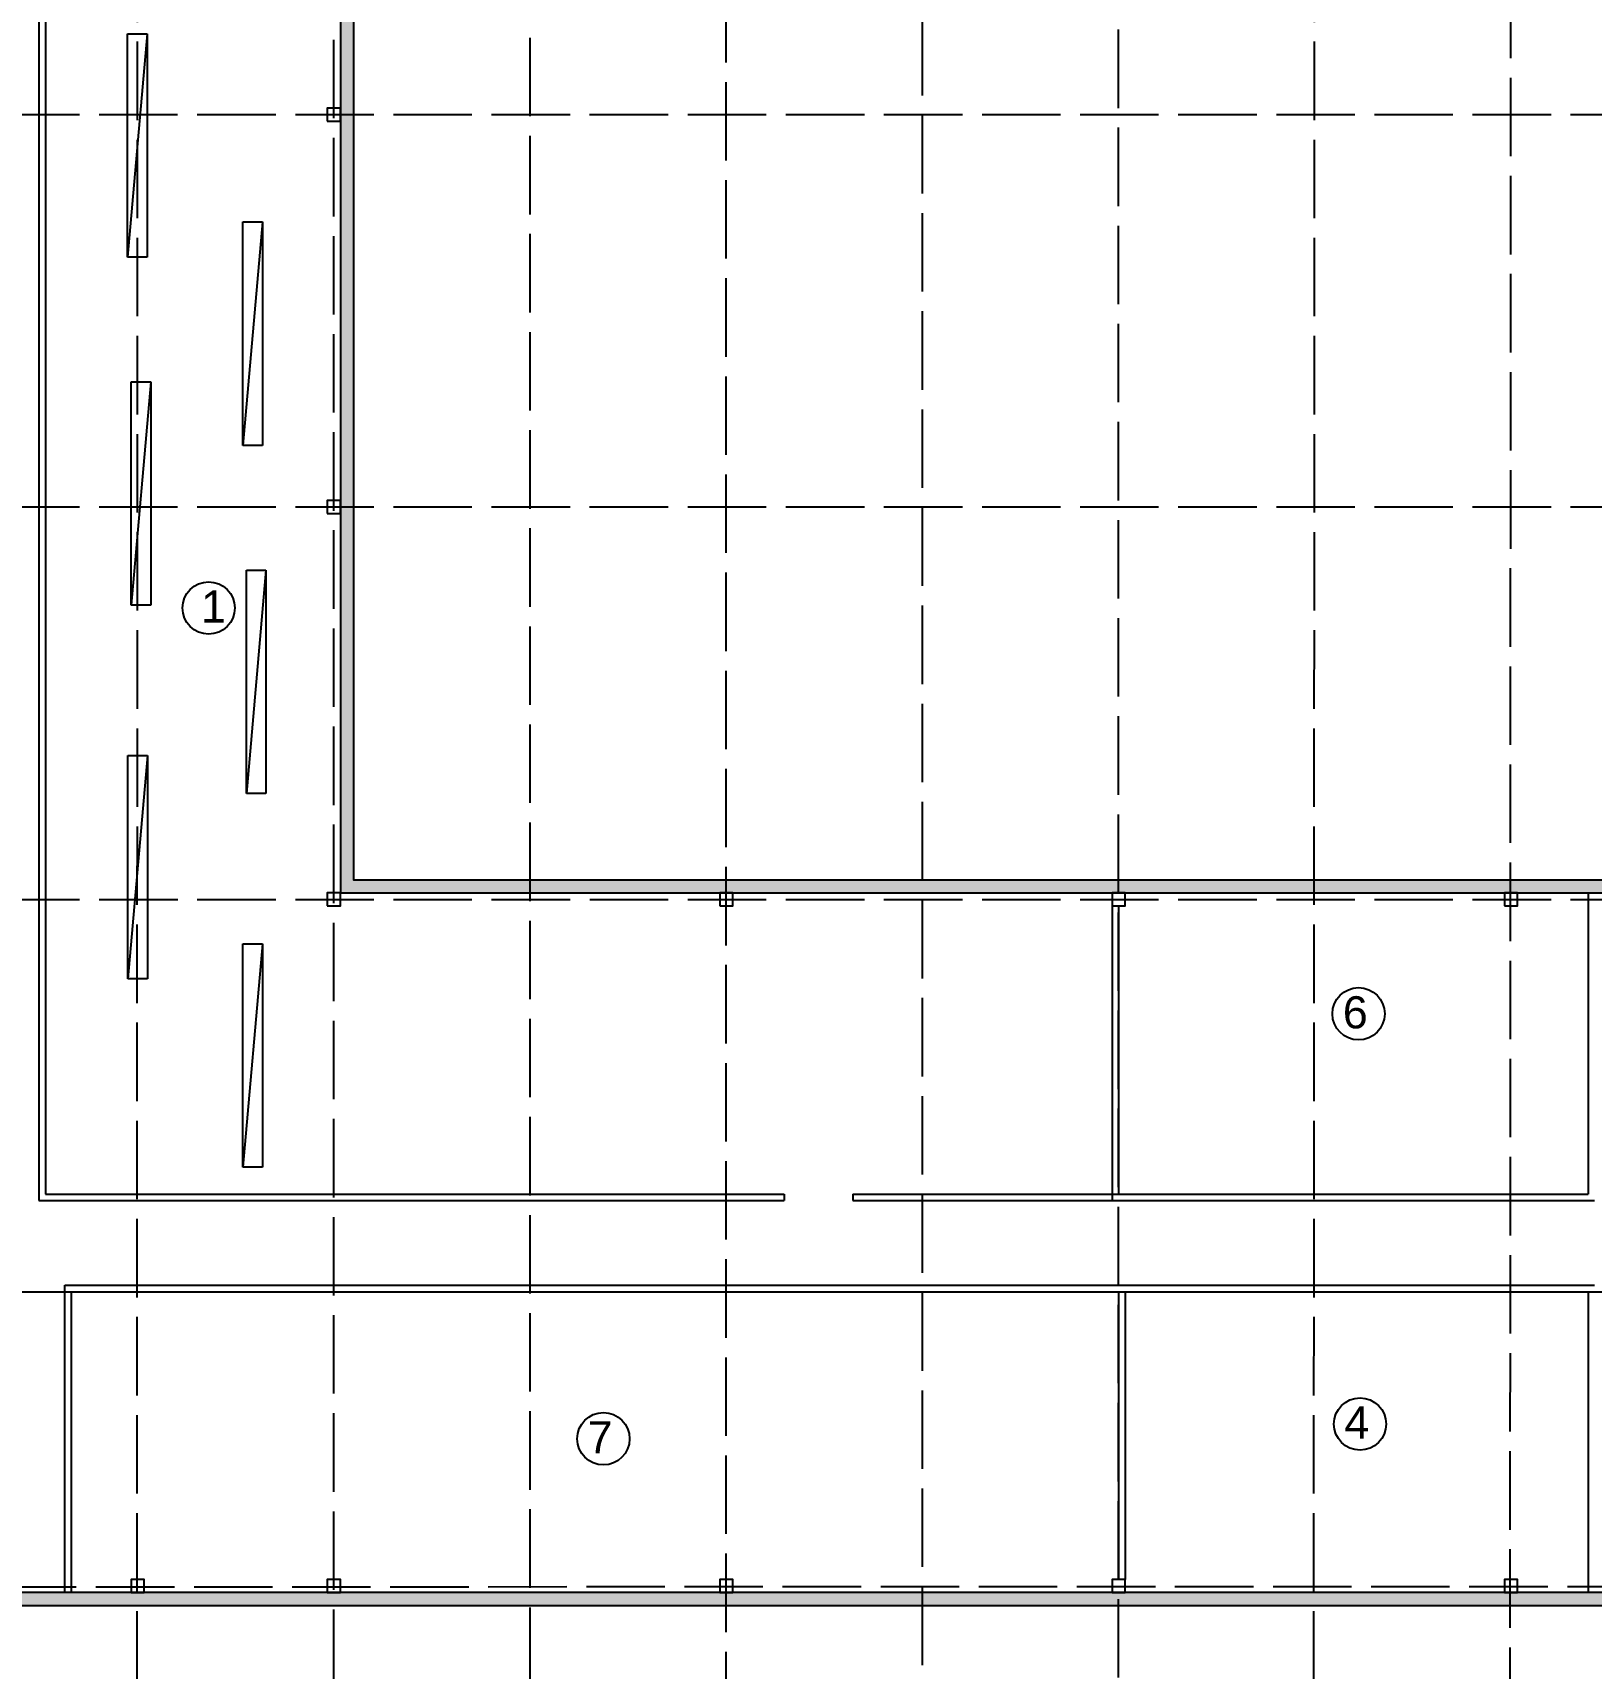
# Model space of a CAD drawing. Header units: millimetres. Extents: x -1544140 to 7445918, y -1294905 to 2019878.
# Drawn here: x 281142 to 328807, y 203624 to 253640 of the extents above; entities that cross this region are included whole.
import ezdxf

# ---------------------------------------------------------------- set-up
doc = ezdxf.new("R2010")
doc.units = ezdxf.units.MM
doc.header["$MEASUREMENT"] = 0
doc.linetypes.add('ACAD_ISO02W100', pattern=[15, 12, -3])
doc.layers.add('Plan 2', color=7, linetype='Continuous')
doc.styles.get("Standard").update_dxf_attribs({"font": 'arial.ttf'})

msp = doc.modelspace()

# ---------------------------------------------------------------- hatches: boundary and pattern name
at = {"true_color": 0x636466}
h = msp.add_hatch(color=251, dxfattribs=at)
h.dxf.hatch_style = 1
h.paths.add_polyline_path([(269150.8, 239137.8), (268750.8, 239137.8), (268750.8, 227137.8), (269150.8, 227137.8)])
h.paths.add_polyline_path([(269150.8, 227137.8), (268750.8, 227137.8), (268750.8, 205537.8), (269350.8, 205537.8), (269350.8, 205937.8), (269150.8, 205937.8)])
h.paths.add_polyline_path([(269150.8, 251137.8), (268750.8, 251137.8), (268750.8, 239137.8), (269150.8, 239137.8)])
h.paths.add_polyline_path([(269150.8, 263137.8), (268750.8, 263137.8), (268750.8, 251137.8), (269150.8, 251137.8)])
h.paths.add_polyline_path([(290950.8, 263737.8), (268750.8, 263737.8), (268750.8, 263137.8), (269150.8, 263137.8), (269150.8, 263337.8), (290550.8, 263337.8), (290550.8, 263137.8), (290950.8, 263137.8)])
h.paths.add_polyline_path([(290950.8, 263137.8), (290550.8, 263137.8), (290550.8, 251137.8), (290950.8, 251137.8)])
h.paths.add_polyline_path([(290950.8, 251137.8), (290550.8, 251137.8), (290550.8, 227337.8), (296350.8, 227337.8), (296350.8, 227737.8), (290950.8, 227737.8)])
h.paths.add_polyline_path([(302350.8, 227737.8), (296350.8, 227737.8), (296350.8, 227337.8), (302350.8, 227337.8)])
h.paths.add_polyline_path([(308350.8, 227737.8), (302350.8, 227737.8), (302350.8, 227337.8), (308350.8, 227337.8)])
h.paths.add_polyline_path([(314350.8, 227737.8), (308350.8, 227737.8), (308350.8, 227337.8), (314350.8, 227337.8)])
h.paths.add_polyline_path([(338350.8, 205937.8), (332350.8, 205937.8), (332350.8, 205537.8), (338350.8, 205537.8)])
h.paths.add_polyline_path([(332350.8, 205937.8), (269150.8, 205937.8), (269150.8, 206137.8), (268750.8, 206137.8), (268750.8, 205537.8), (332350.8, 205537.8)])
h.paths.add_polyline_path([(269350.8, 205937.8), (269150.8, 205937.8), (269150.8, 206137.8), (268750.8, 206137.8), (268750.8, 205537.8), (269350.8, 205537.8)], flags=16)
h.paths.add_polyline_path([(290150.8, 194137.8), (289750.8, 194137.8), (289750.8, 188137.8), (290150.8, 188137.8)], flags=17)
h.paths.add_polyline_path([(296350.8, 194737.8), (290350.8, 194737.8), (290350.8, 194337.8), (296350.8, 194337.8)], flags=17)
h.paths.add_polyline_path([(290350.8, 194737.8), (289750.8, 194737.8), (289750.8, 194137.8), (290150.8, 194137.8), (290150.8, 194337.8), (290350.8, 194337.8)], flags=16)
h.paths.add_polyline_path([(302350.8, 194737.8), (296350.8, 194737.8), (296350.8, 194337.8), (302350.8, 194337.8)])
h.paths.add_polyline_path([(308350.8, 194737.8), (302350.8, 194737.8), (302350.8, 194337.8), (308350.8, 194337.8)])
h.paths.add_polyline_path([(314350.8, 194737.8), (308350.8, 194737.8), (308350.8, 194337.8), (314350.8, 194337.8)])
h.paths.add_polyline_path([(320350.8, 194737.8), (314350.8, 194737.8), (314350.8, 194337.8), (320350.8, 194337.8)])
h.paths.add_polyline_path([(320950.8, 194137.8), (320550.8, 194137.8), (320550.8, 188137.8), (320950.8, 188137.8)])
h.paths.add_polyline_path([(320950.8, 194737.8), (320350.8, 194737.8), (320350.8, 194337.8), (320550.8, 194337.8), (320550.8, 194137.8), (320950.8, 194137.8)])
h.paths.add_polyline_path([(320950.8, 188137.8), (320550.8, 188137.8), (320550.8, 182137.8), (320950.8, 182137.8)])
h.paths.add_polyline_path([(320950.8, 182137.8), (320550.8, 182137.8), (320550.8, 172937.8), (320350.8, 172937.8), (320350.8, 172537.8), (320950.8, 172537.8)])
h.paths.add_polyline_path([(320350.8, 172937.8), (314350.8, 172937.8), (314350.8, 172537.8), (320350.8, 172537.8)])
h.paths.add_polyline_path([(314350.8, 172937.8), (308350.8, 172937.8), (308350.8, 172537.8), (314350.8, 172537.8)])
h.paths.add_polyline_path([(308350.8, 172937.8), (308150.8, 172937.8), (308150.8, 173137.8), (307750.8, 173137.8), (307750.8, 172537.8), (308350.8, 172537.8)])
h.paths.add_polyline_path([(308150.8, 179137.8), (307750.8, 179137.8), (307750.8, 173137.8), (308150.8, 173137.8)])
h.paths.add_polyline_path([(308150.8, 181937.8), (302350.8, 181937.8), (302350.8, 181537.8), (307750.8, 181537.8), (307750.8, 179137.8), (308150.8, 179137.8)])
h.paths.add_polyline_path([(302350.8, 181937.8), (296350.8, 181937.8), (296350.8, 181537.8), (302350.8, 181537.8)])
h.paths.add_polyline_path([(296350.8, 181937.8), (290150.8, 181937.8), (290150.8, 182137.8), (289750.8, 182137.8), (289750.8, 181537.8), (296350.8, 181537.8)])
h.paths.add_polyline_path([(290150.8, 194337.8), (296350.8, 194337.8), (296350.8, 194737.8), (289750.8, 194737.8), (289750.8, 182137.8), (290150.8, 182137.8)])
h.paths.add_polyline_path([(338950.8, 205937.8), (338350.8, 205937.8), (338350.8, 205537.8), (338950.8, 205537.8)])
h.paths.add_polyline_path([(338350.8, 227337.8), (338350.8, 227737.8), (314350.8, 227737.8), (314350.8, 227337.8)])

# ---------------------------------------------------------------- linework, layer by layer
at = {"color": 9, "linetype": 'ACAD_ISO02W100', "ltscale": 200, "true_color": 0xc4c4c5}
for p, q in [((284321.3, 154967.2), (284350.8, 263337.8)), ((290350.8, 155023), (290350.8, 263337.8)), ((296350.8, 155085.3), (296350.8, 263137.8)), ((302350.8, 189731.3), (302350.8, 263137.8)), ((308350.8, 185721.7), (308350.8, 263137.8)), ((314350.8, 188337.8), (314350.8, 263137.8)), ((320299.2, 154967.2), (320350.8, 263137.8)), ((326309.8, 156861.8), (326350.8, 263137.8)), ((253174.8, 251137.8), (375575.3, 251137.8)), ((253174.8, 239137.8), (375575.3, 239137.8)), ((253175.1, 227137.8), (375575.3, 227137.8)), ((253174.8, 215137.8), (375578.4, 215137.8)), ((253074.8, 206109.9), (375575.3, 206137.8))]:
    msp.add_line(p, q, dxfattribs=at)
for p, q in [((281332.9, 256137.8), (281332.9, 217926.5)), ((281532.9, 255937.8), (281532.9, 218126.5)), ((284043.4, 246780.4), (284043.4, 253610.4)), ((284043.4, 253610.4), (284643.4, 253610.4)), ((284643.4, 253610.4), (284043.4, 246780.4)), ((284643.4, 253610.4), (284643.4, 246774)), ((287565.3, 241022), (287565.3, 247852)), ((287565.3, 247852), (288165.3, 247852)), ((288165.3, 247852), (287565.3, 241022)), ((288165.3, 247852), (288165.3, 241015.6)), ((284643.4, 246774), (284043.4, 246780.4)), ((284153.8, 236136.9), (284153.8, 242967)), ((284153.8, 242967), (284753.8, 242967)), ((284753.8, 242967), (284153.8, 236136.9)), ((284753.8, 242967), (284753.8, 236130.5)), ((288165.3, 241015.6), (287565.3, 241022)), ((287675.7, 230378.5), (287675.7, 237208.6)), ((287675.7, 237208.6), (288275.7, 237208.6)), ((288275.7, 237208.6), (287675.7, 230378.5)), ((288275.7, 237208.6), (288275.7, 230372.2)), ((284753.8, 236130.5), (284153.8, 236136.9)), ((284051, 224710.1), (284051, 231540.1)), ((284051, 231540.1), (284651, 231540.1)), ((284651, 231540.1), (284051, 224710.1)), ((284651, 231540.1), (284651, 224703.7)), ((288275.7, 230372.2), (287675.7, 230378.5)), ((328706.7, 227360.7), (328706.7, 218149.4)), ((314150.8, 226937.8), (314150.8, 217926.5)), ((314350.8, 226937.8), (314350.8, 218126.5)), ((287572.9, 218951.7), (287572.9, 225781.7)), ((287572.9, 225781.7), (288172.9, 225781.7)), ((288172.9, 225781.7), (287572.9, 218951.7)), ((288172.9, 225781.7), (288172.9, 218945.3)), ((284651, 224703.7), (284051, 224710.1)), ((288172.9, 218945.3), (287572.9, 218951.7)), ((281532.9, 218126.5), (304118.7, 218126.5)), ((304118.7, 218126.5), (304118.7, 217926.5)), ((306218.7, 218126.5), (306218.7, 217926.5)), ((306218.7, 218126.5), (328706.7, 218126.5)), ((328706.7, 218149.4), (328706.7, 218126.5)), ((281332.9, 217926.5), (304118.7, 217926.5)), ((306218.7, 217926.5), (328906.7, 217926.5)), ((282124.6, 205937.8), (282124.6, 215337.8)), ((282124.6, 215337.8), (328906.7, 215337.8)), ((282324.6, 205937.8), (282324.6, 215137.8)), ((282324.6, 215137.8), (328706.7, 215137.8)), ((314350.8, 215137.8), (314350.8, 206337.8)), ((314550.8, 215137.8), (314550.8, 206337.8)), ((328706.7, 215137.8), (328706.7, 205937.8))]:
    msp.add_line(p, q)
for points in [[(268750.8, 263737.8), (290950.8, 263737.8), (290950.8, 227737.8), (343350.8, 227737.8), (343350.8, 205537.8), (268750.8, 205537.8)], [(290150.8, 250937.8), (290550.8, 250937.8), (290550.8, 251337.8), (290150.8, 251337.8)], [(290150.8, 238937.8), (290550.8, 238937.8), (290550.8, 239337.8), (290150.8, 239337.8)], [(290150.8, 226937.8), (290550.8, 226937.8), (290550.8, 227337.8), (290150.8, 227337.8)], [(302150.8, 226937.8), (302550.8, 226937.8), (302550.8, 227337.8), (302150.8, 227337.8)], [(314150.8, 226937.8), (314550.8, 226937.8), (314550.8, 227337.8), (314150.8, 227337.8)], [(326150.8, 226937.8), (326550.8, 226937.8), (326550.8, 227337.8), (326150.8, 227337.8)], [(284150.8, 205937.8), (284550.8, 205937.8), (284550.8, 206337.8), (284150.8, 206337.8)], [(290150.8, 205937.8), (290550.8, 205937.8), (290550.8, 206337.8), (290150.8, 206337.8)], [(302150.8, 205937.8), (302550.8, 205937.8), (302550.8, 206337.8), (302150.8, 206337.8)], [(314150.8, 205937.8), (314550.8, 205937.8), (314550.8, 206337.8), (314150.8, 206337.8)], [(326150.8, 205937.8), (326550.8, 205937.8), (326550.8, 206337.8), (326150.8, 206337.8)]]:
    msp.add_lwpolyline(points, close=True)
msp.add_lwpolyline([(269150.8, 263337.8), (290550.8, 263337.8), (290550.8, 227337.8), (342950.8, 227337.8), (342950.8, 205937.8), (269150.8, 205937.8), (269150.8, 263337.8)])
at = {"layer": 'Plan 2'}
for centre in [(286522.8, 236048), (321689, 223637.9), (321734.2, 211093.2), (298594.8, 210643)]:
    msp.add_circle(centre, 800, dxfattribs=at)

# ---------------------------------------------------------------- texts
at = {"layer": 'Plan 2', "char_height": 981.6, "attachment_point": 1}
for s, insert in [('1', (286290.9, 236584.4)), ('6', (321207.6, 224174.3)), ('4', (321252.9, 211629.6)), ('7', (298113.4, 211179.5))]:
    msp.add_mtext_dynamic_manual_height_columns(s, width=981.649, gutter_width=3.27, heights=[0], dxfattribs=dict(at, insert=insert))

doc.saveas('drawing.dxf')
